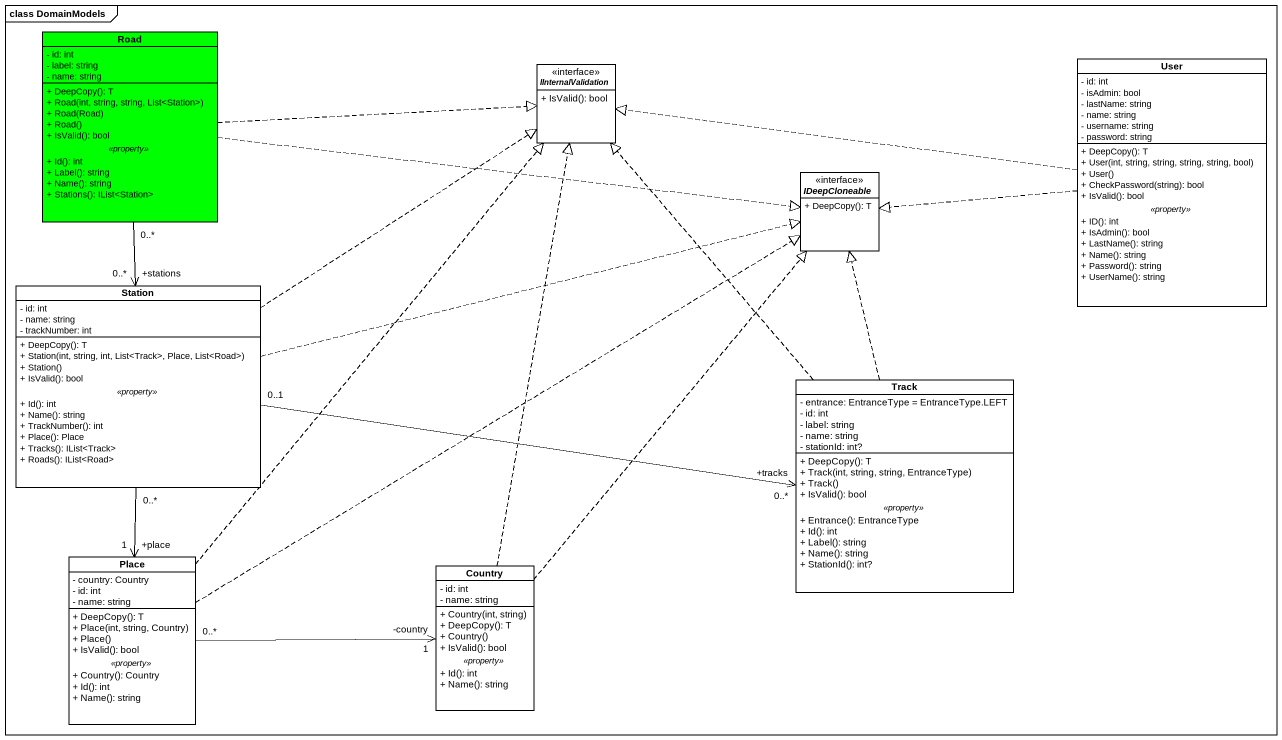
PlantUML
@startuml
mainframe class DomainModels
hide circle
hide empty members
skinparam classAttributeIconSize 0
class Road #00FF00 {
  - id: int
  - label: string
  - name: string
  --
  + DeepCopy(): T
  + Road(int, string, string, List<Station>)
  + Road(Road)
  + Road()
  + IsValid(): bool
  .. <<property>> ..
  + Id(): int
  + Label(): string
  + Name(): string
  + Stations(): IList<Station>
}
interface IInternalValidation {
  + IsValid(): bool
}
class User {
  - id: int
  - isAdmin: bool
  - lastName: string
  - name: string
  - username: string
  - password: string
  --
  + DeepCopy(): T
  + User(int, string, string, string, string, bool)
  + User()
  + CheckPassword(string): bool
  + IsValid(): bool
  .. <<property>> ..
  + ID(): int
  + IsAdmin(): bool
  + LastName(): string
  + Name(): string
  + Password(): string
  + UserName(): string
}
interface IDeepCloneable {
  + DeepCopy(): T
}
class Station {
  - id: int
  - name: string
  - trackNumber: int
  --
  + DeepCopy(): T
  + Station(int, string, int, List<Track>, Place, List<Road>)
  + Station()
  + IsValid(): bool
  .. <<property>> ..
  + Id(): int
  + Name(): string
  + TrackNumber(): int
  + Place(): Place
  + Tracks(): IList<Track>
  + Roads(): IList<Road>
}
class Track {
  - entrance: EntranceType = EntranceType.LEFT
  - id: int
  - label: string
  - name: string
  - stationId: int?
  --
  + DeepCopy(): T
  + Track(int, string, string, EntranceType)
  + Track()
  + IsValid(): bool
  .. <<property>> ..
  + Entrance(): EntranceType
  + Id(): int
  + Label(): string
  + Name(): string
  + StationId(): int?
}
class Place {
  - country: Country
  - id: int
  - name: string
  --
  + DeepCopy(): T
  + Place(int, string, Country)
  + Place()
  + IsValid(): bool
  .. <<property>> ..
  + Country(): Country
  + Id(): int
  + Name(): string
}
class Country {
  - id: int
  - name: string
  --
  + Country(int, string)
  + DeepCopy(): T
  + Country()
  + IsValid(): bool
  .. <<property>> ..
  + Id(): int
  + Name(): string
}
Road .right.|> IInternalValidation
Road .right.|> IDeepCloneable
Road "0..*" --> "+stations\n0..*" Station
User .left.|> IInternalValidation
User .left.|> IDeepCloneable
Station .up.|> IInternalValidation
Station .right.|> IDeepCloneable
Station "0..1" -right-> "+tracks\n0..*" Track
Station "0..*" --> "+place\n1" Place
Track .up.|> IInternalValidation
Track .up.|> IDeepCloneable
Place .up.|> IInternalValidation
Place .up.|> IDeepCloneable
Place "0..*" -right-> "-country\n1" Country
Country .up.|> IInternalValidation
Country .up.|> IDeepCloneable
@enduml
